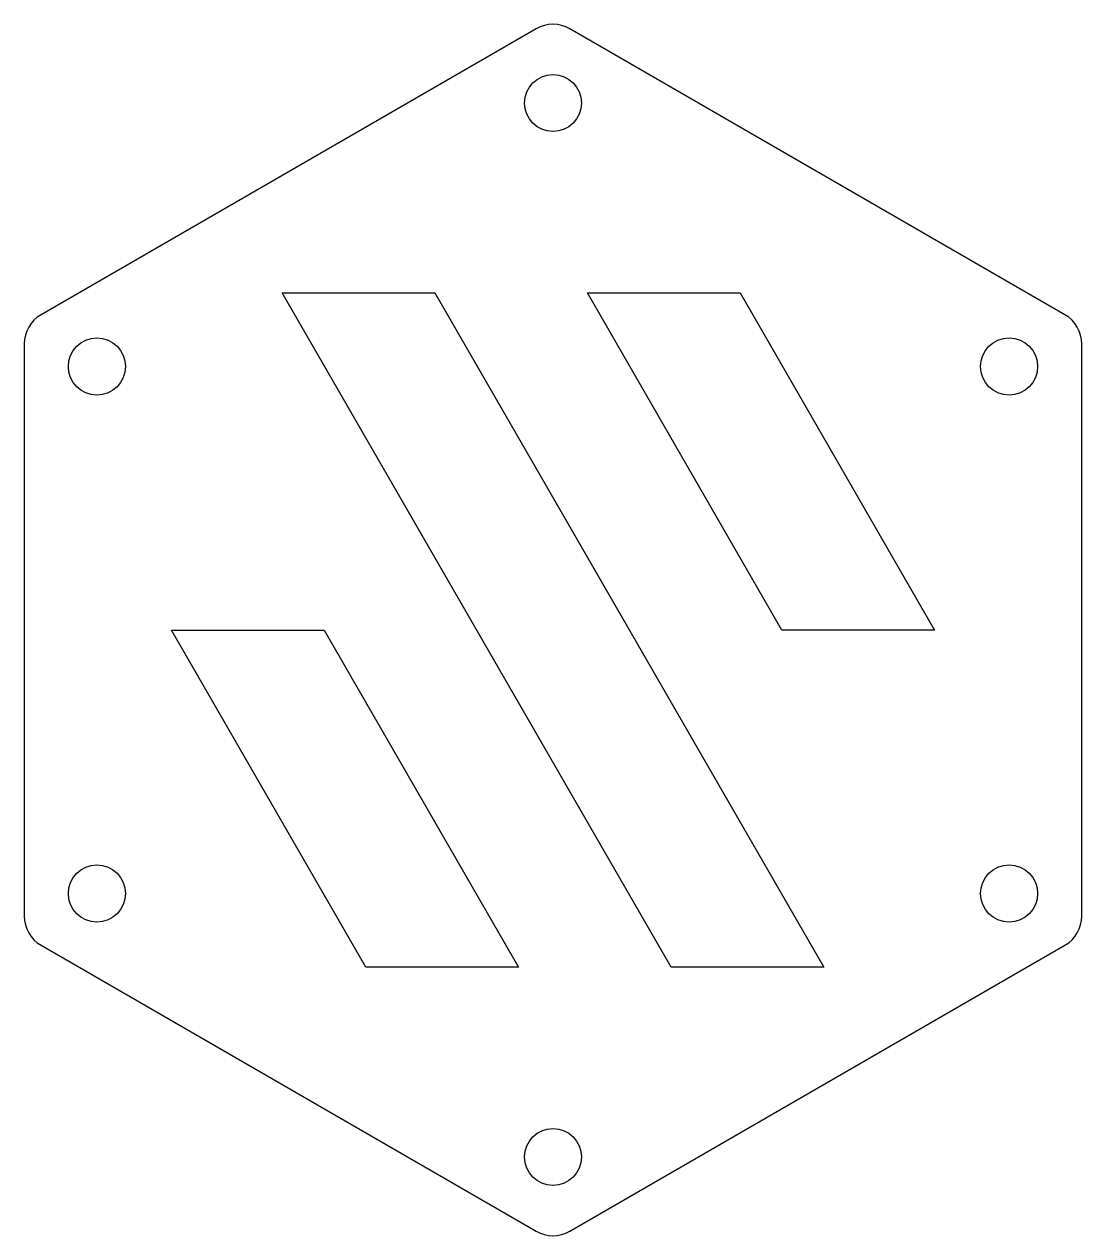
# Model space of a CAD drawing. Header units: millimetres. Extents: x -31.5 to 31.5, y -62.2 to 9.9.
import ezdxf

# ---------------------------------------------------------------- set-up
doc = ezdxf.new("R2010")
doc.units = ezdxf.units.MM
doc.layers.get('0').update_dxf_attribs({"linetype": 'CONTINUOUS'})

msp = doc.modelspace()

# ---------------------------------------------------------------- linework, layer by layer
msp.add_lwpolyline([(-30.5, -7.363, 0.267949), (-31.5, -9.095), (-31.5, -43.159, 0.267949), (-30.5, -44.891), (-1, -61.923, 0.267949), (1, -61.923), (30.5, -44.891, 0.267949), (31.5, -43.159), (31.5, -9.095, 0.267949), (30.5, -7.363), (1, 9.669, 0.267949), (-1, 9.669)], format="xyb", close=True)
for points in [[(-16.138, -6.05), (-7.045, -6.05), (16.138, -46.203), (7.045, -46.203)], [(2.049, -6.05), (11.142, -6.05), (22.733, -26.127), (13.64, -26.127)], [(-11.142, -46.203), (-22.733, -26.127), (-13.64, -26.127), (-2.049, -46.203)]]:
    msp.add_lwpolyline(points, close=True)
for centre in [(0, 5.246), (-27.17, -10.44), (27.17, -10.44), (-27.17, -41.813), (27.17, -41.813), (0, -57.5)]:
    msp.add_circle(centre, 1.7)

doc.saveas('drawing.dxf')
